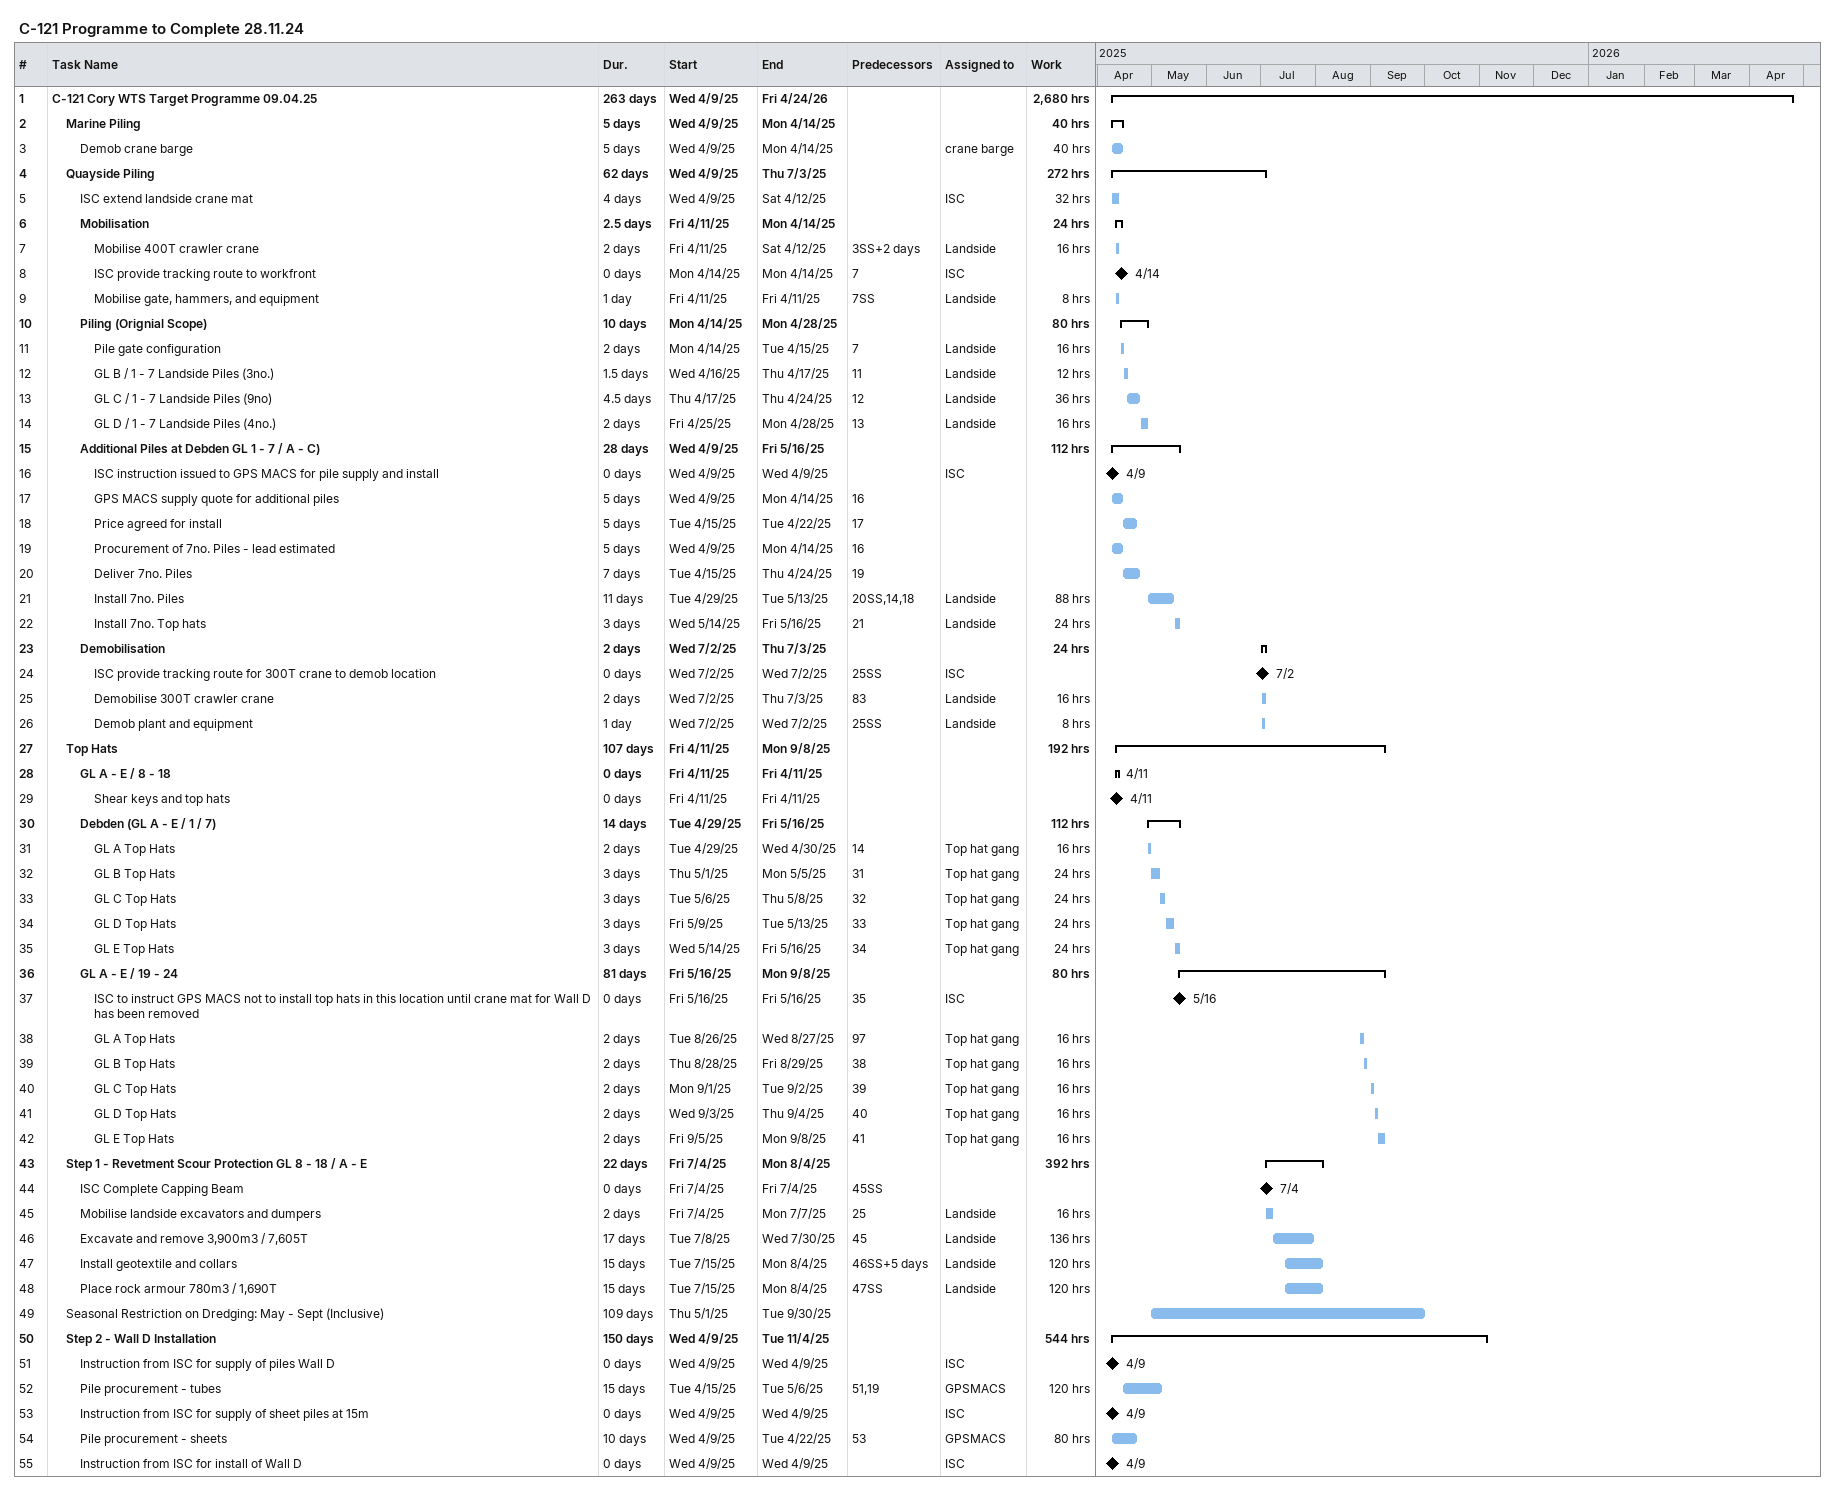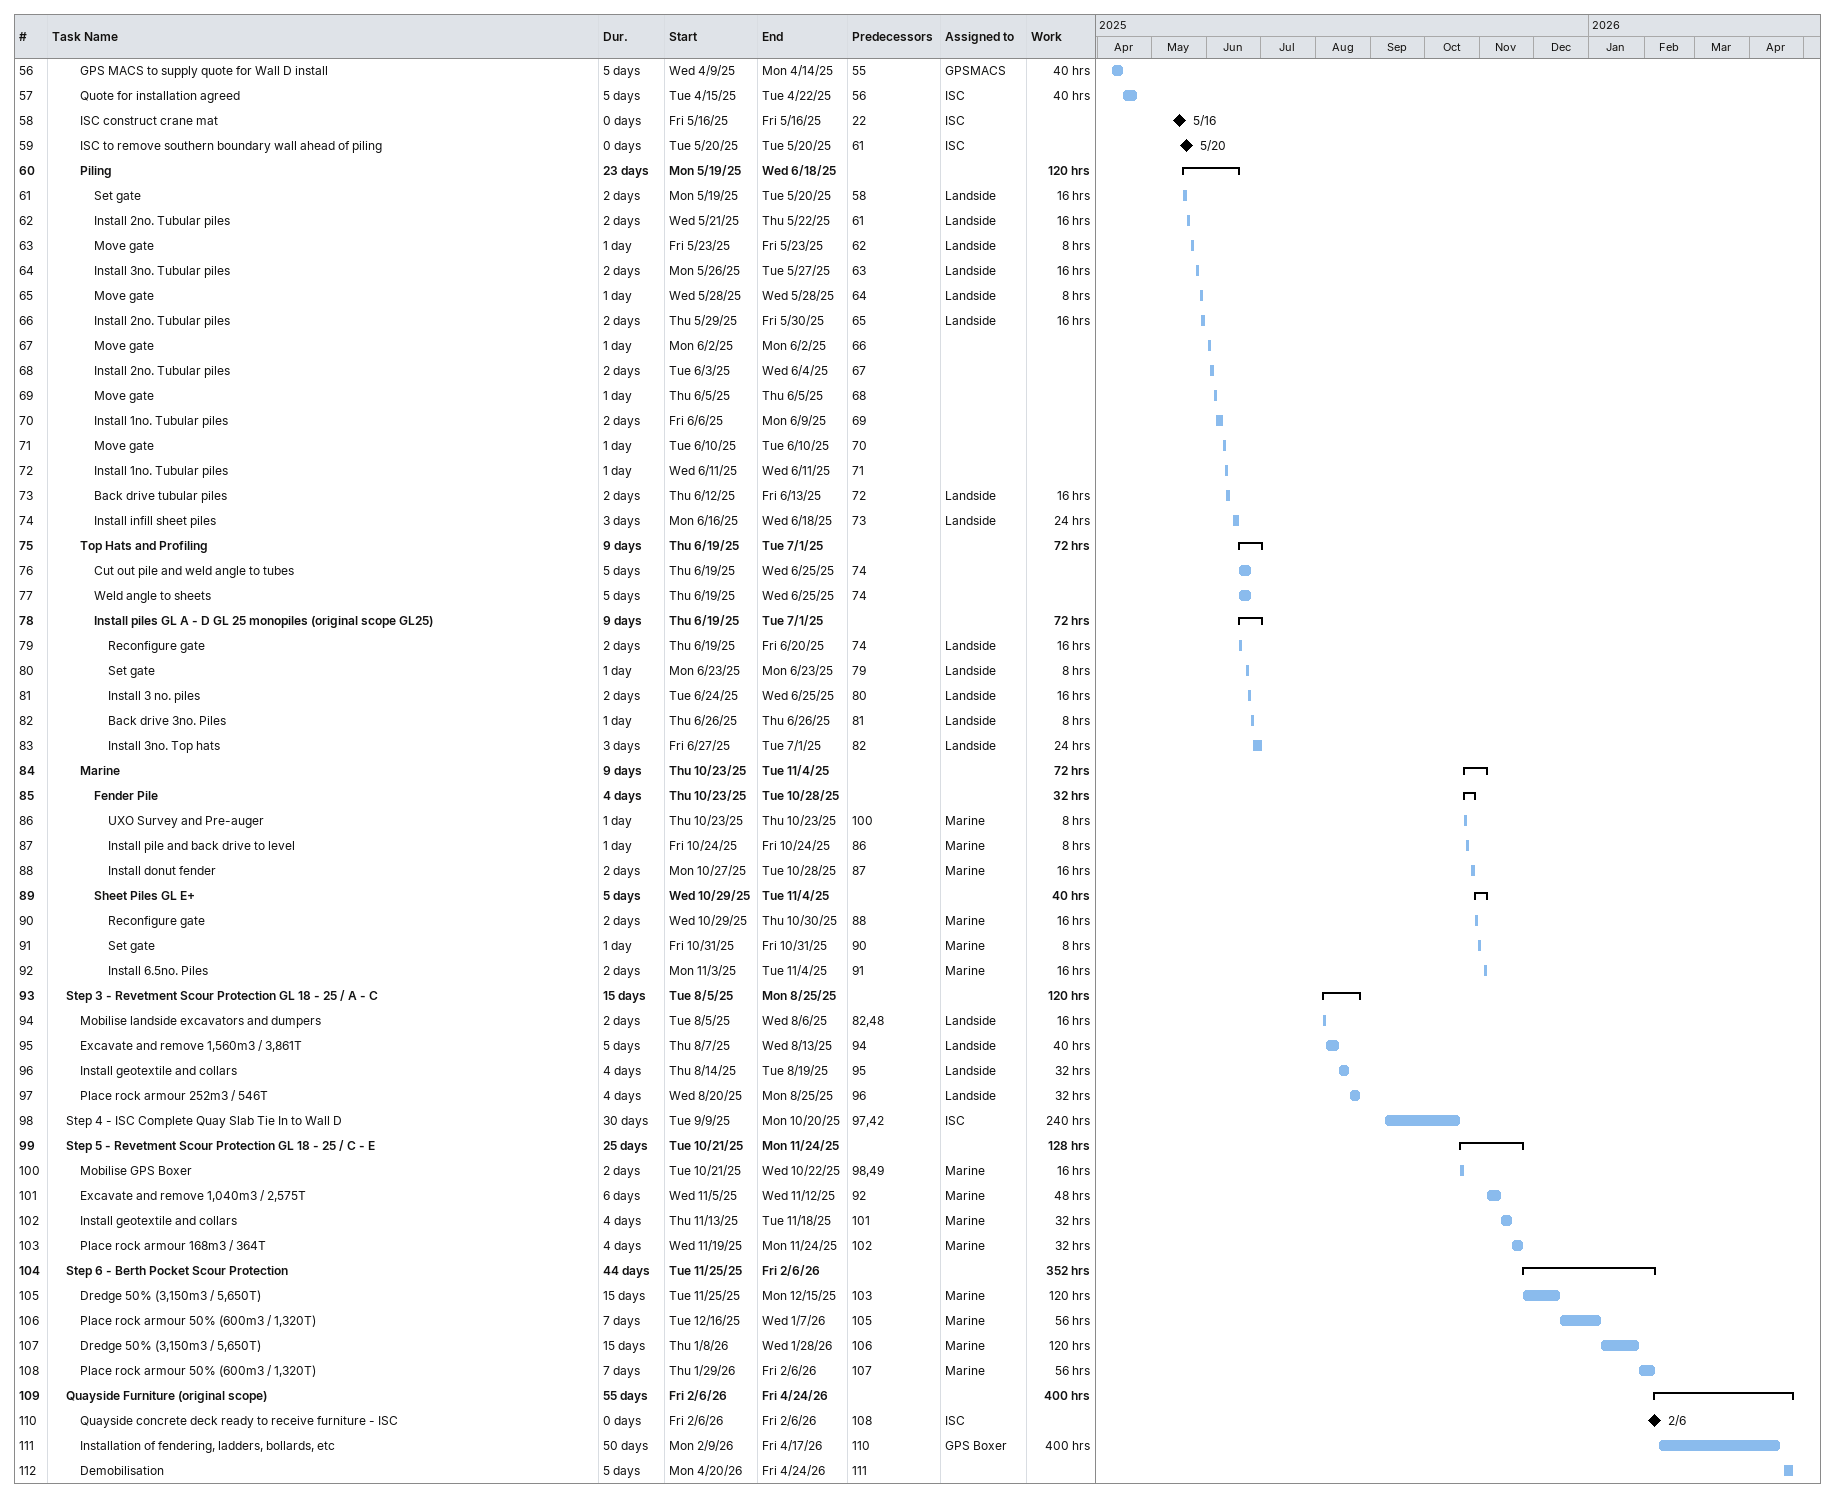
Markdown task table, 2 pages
C-121 Programme to Complete 28.11.24

| ID | Level | Task | Duration | Start | Finish | Predecessors | Resources | Work (h) |
|---|---|---|---|---|---|---|---|---|
| 1 | 1 | **C-121 Cory WTS Target Programme 09.04.25** | 263d | 2025-04-09 | 2026-04-24 |  |  | 2680 |
| 2 | 2 | **Marine Piling** | 5d | 2025-04-09 | 2025-04-14 |  |  | 40 |
| 3 | 3 | Demob crane barge | 5d | 2025-04-09 | 2025-04-14 |  | crane barge | 40 |
| 4 | 2 | **Quayside Piling** | 62d | 2025-04-09 | 2025-07-03 |  |  | 272 |
| 5 | 3 | ISC extend landside crane mat | 4d | 2025-04-09 | 2025-04-12 |  | ISC | 32 |
| 6 | 3 | **Mobilisation** | 2.5d | 2025-04-11 | 2025-04-14 |  |  | 24 |
| 7 | 4 | Mobilise 400T crawler crane | 2d | 2025-04-11 | 2025-04-12 | 3SS+2d | Landside | 16 |
| 8 | 4 | ISC provide tracking route to workfront | 0d | 2025-04-14 | 2025-04-14 | 7 | ISC |  |
| 9 | 4 | Mobilise gate, hammers, and equipment | 1d | 2025-04-11 | 2025-04-11 | 7SS | Landside | 8 |
| 10 | 3 | **Piling (Orignial Scope)** | 10d | 2025-04-14 | 2025-04-28 |  |  | 80 |
| 11 | 4 | Pile gate configuration | 2d | 2025-04-14 | 2025-04-15 | 7 | Landside | 16 |
| 12 | 4 | GL B / 1 - 7 Landside Piles (3no.) | 1.5d | 2025-04-16 | 2025-04-17 | 11 | Landside | 12 |
| 13 | 4 | GL C / 1 - 7 Landside Piles (9no) | 4.5d | 2025-04-17 | 2025-04-24 | 12 | Landside | 36 |
| 14 | 4 | GL D / 1 - 7 Landside Piles (4no.) | 2d | 2025-04-25 | 2025-04-28 | 13 | Landside | 16 |
| 15 | 3 | **Additional Piles at Debden GL 1 - 7 / A - C)** | 28d | 2025-04-09 | 2025-05-16 |  |  | 112 |
| 16 | 4 | ISC instruction issued to GPS MACS for pile supply and install | 0d | 2025-04-09 | 2025-04-09 |  | ISC |  |
| 17 | 4 | GPS MACS supply quote for additional piles | 5d | 2025-04-09 | 2025-04-14 | 16 |  |  |
| 18 | 4 | Price agreed for install | 5d | 2025-04-15 | 2025-04-22 | 17 |  |  |
| 19 | 4 | Procurement of 7no. Piles - lead estimated | 5d | 2025-04-09 | 2025-04-14 | 16 |  |  |
| 20 | 4 | Deliver 7no. Piles | 7d | 2025-04-15 | 2025-04-24 | 19 |  |  |
| 21 | 4 | Install 7no. Piles | 11d | 2025-04-29 | 2025-05-13 | 20SS, 14, 18 | Landside | 88 |
| 22 | 4 | Install 7no. Top hats | 3d | 2025-05-14 | 2025-05-16 | 21 | Landside | 24 |
| 23 | 3 | **Demobilisation** | 2d | 2025-07-02 | 2025-07-03 |  |  | 24 |
| 24 | 4 | ISC provide tracking route for 300T crane to demob location | 0d | 2025-07-02 | 2025-07-02 | 25SS | ISC |  |
| 25 | 4 | Demobilise 300T crawler crane | 2d | 2025-07-02 | 2025-07-03 | 83 | Landside | 16 |
| 26 | 4 | Demob plant and equipment | 1d | 2025-07-02 | 2025-07-02 | 25SS | Landside | 8 |
| 27 | 2 | **Top Hats** | 107d | 2025-04-11 | 2025-09-08 |  |  | 192 |
| 28 | 3 | **GL A - E / 8 - 18** | 0d | 2025-04-11 | 2025-04-11 |  |  |  |
| 29 | 4 | Shear keys and top hats | 0d | 2025-04-11 | 2025-04-11 |  |  |  |
| 30 | 3 | **Debden (GL A - E / 1 / 7)** | 14d | 2025-04-29 | 2025-05-16 |  |  | 112 |
| 31 | 4 | GL A Top Hats | 2d | 2025-04-29 | 2025-04-30 | 14 | Top hat gang | 16 |
| 32 | 4 | GL B Top Hats | 3d | 2025-05-01 | 2025-05-05 | 31 | Top hat gang | 24 |
| 33 | 4 | GL C Top Hats | 3d | 2025-05-06 | 2025-05-08 | 32 | Top hat gang | 24 |
| 34 | 4 | GL D Top Hats | 3d | 2025-05-09 | 2025-05-13 | 33 | Top hat gang | 24 |
| 35 | 4 | GL E Top Hats | 3d | 2025-05-14 | 2025-05-16 | 34 | Top hat gang | 24 |
| 36 | 3 | **GL A - E / 19 - 24** | 81d | 2025-05-16 | 2025-09-08 |  |  | 80 |
| 37 | 4 | ISC to instruct GPS MACS not to install top hats in this location until crane mat for Wall D has been removed | 0d | 2025-05-16 | 2025-05-16 | 35 | ISC |  |
| 38 | 4 | GL A Top Hats | 2d | 2025-08-26 | 2025-08-27 | 97 | Top hat gang | 16 |
| 39 | 4 | GL B Top Hats | 2d | 2025-08-28 | 2025-08-29 | 38 | Top hat gang | 16 |
| 40 | 4 | GL C Top Hats | 2d | 2025-09-01 | 2025-09-02 | 39 | Top hat gang | 16 |
| 41 | 4 | GL D Top Hats | 2d | 2025-09-03 | 2025-09-04 | 40 | Top hat gang | 16 |
| 42 | 4 | GL E Top Hats | 2d | 2025-09-05 | 2025-09-08 | 41 | Top hat gang | 16 |
| 43 | 2 | **Step 1 - Revetment Scour Protection GL 8 - 18 / A - E** | 22d | 2025-07-04 | 2025-08-04 |  |  | 392 |
| 44 | 3 | ISC Complete Capping Beam | 0d | 2025-07-04 | 2025-07-04 | 45SS |  |  |
| 45 | 3 | Mobilise landside excavators and dumpers | 2d | 2025-07-04 | 2025-07-07 | 25 | Landside | 16 |
| 46 | 3 | Excavate and remove 3,900m3 / 7,605T | 17d | 2025-07-08 | 2025-07-30 | 45 | Landside | 136 |
| 47 | 3 | Install geotextile and collars | 15d | 2025-07-15 | 2025-08-04 | 46SS+5d | Landside | 120 |
| 48 | 3 | Place rock armour 780m3 / 1,690T | 15d | 2025-07-15 | 2025-08-04 | 47SS | Landside | 120 |
| 49 | 2 | Seasonal Restriction on Dredging: May - Sept (Inclusive) | 109d | 2025-05-01 | 2025-09-30 |  |  |  |
| 50 | 2 | **Step 2 - Wall D Installation** | 150d | 2025-04-09 | 2025-11-04 |  |  | 544 |
| 51 | 3 | Instruction from ISC for supply of piles Wall D | 0d | 2025-04-09 | 2025-04-09 |  | ISC |  |
| 52 | 3 | Pile procurement - tubes | 15d | 2025-04-15 | 2025-05-06 | 51, 19 | GPSMACS | 120 |
| 53 | 3 | Instruction from ISC for supply of sheet piles at 15m | 0d | 2025-04-09 | 2025-04-09 |  | ISC |  |
| 54 | 3 | Pile procurement - sheets | 10d | 2025-04-09 | 2025-04-22 | 53 | GPSMACS | 80 |
| 55 | 3 | Instruction from ISC for install of Wall D | 0d | 2025-04-09 | 2025-04-09 |  | ISC |  |
| 56 | 3 | GPS MACS to supply quote for Wall D install | 5d | 2025-04-09 | 2025-04-14 | 55 | GPSMACS | 40 |
| 57 | 3 | Quote for installation agreed | 5d | 2025-04-15 | 2025-04-22 | 56 | ISC | 40 |
| 58 | 3 | ISC construct crane mat | 0d | 2025-05-16 | 2025-05-16 | 22 | ISC |  |
| 59 | 3 | ISC to remove southern boundary wall ahead of piling | 0d | 2025-05-20 | 2025-05-20 | 61 | ISC |  |
| 60 | 3 | **Piling** | 23d | 2025-05-19 | 2025-06-18 |  |  | 120 |
| 61 | 4 | Set gate | 2d | 2025-05-19 | 2025-05-20 | 58 | Landside | 16 |
| 62 | 4 | Install 2no. Tubular piles | 2d | 2025-05-21 | 2025-05-22 | 61 | Landside | 16 |
| 63 | 4 | Move gate | 1d | 2025-05-23 | 2025-05-23 | 62 | Landside | 8 |
| 64 | 4 | Install 3no. Tubular piles | 2d | 2025-05-26 | 2025-05-27 | 63 | Landside | 16 |
| 65 | 4 | Move gate | 1d | 2025-05-28 | 2025-05-28 | 64 | Landside | 8 |
| 66 | 4 | Install 2no. Tubular piles | 2d | 2025-05-29 | 2025-05-30 | 65 | Landside | 16 |
| 67 | 4 | Move gate | 1d | 2025-06-02 | 2025-06-02 | 66 |  |  |
| 68 | 4 | Install 2no. Tubular piles | 2d | 2025-06-03 | 2025-06-04 | 67 |  |  |
| 69 | 4 | Move gate | 1d | 2025-06-05 | 2025-06-05 | 68 |  |  |
| 70 | 4 | Install 1no. Tubular piles | 2d | 2025-06-06 | 2025-06-09 | 69 |  |  |
| 71 | 4 | Move gate | 1d | 2025-06-10 | 2025-06-10 | 70 |  |  |
| 72 | 4 | Install 1no. Tubular piles | 1d | 2025-06-11 | 2025-06-11 | 71 |  |  |
| 73 | 4 | Back drive tubular piles | 2d | 2025-06-12 | 2025-06-13 | 72 | Landside | 16 |
| 74 | 4 | Install infill sheet piles | 3d | 2025-06-16 | 2025-06-18 | 73 | Landside | 24 |
| 75 | 3 | **Top Hats and Profiling** | 9d | 2025-06-19 | 2025-07-01 |  |  | 72 |
| 76 | 4 | Cut out pile and weld angle to tubes | 5d | 2025-06-19 | 2025-06-25 | 74 |  |  |
| 77 | 4 | Weld angle to sheets | 5d | 2025-06-19 | 2025-06-25 | 74 |  |  |
| 78 | 4 | **Install piles GL A - D GL 25 monopiles (original scope GL25)** | 9d | 2025-06-19 | 2025-07-01 |  |  | 72 |
| 79 | 5 | Reconfigure gate | 2d | 2025-06-19 | 2025-06-20 | 74 | Landside | 16 |
| 80 | 5 | Set gate | 1d | 2025-06-23 | 2025-06-23 | 79 | Landside | 8 |
| 81 | 5 | Install 3 no. piles | 2d | 2025-06-24 | 2025-06-25 | 80 | Landside | 16 |
| 82 | 5 | Back drive 3no. Piles | 1d | 2025-06-26 | 2025-06-26 | 81 | Landside | 8 |
| 83 | 5 | Install 3no. Top hats | 3d | 2025-06-27 | 2025-07-01 | 82 | Landside | 24 |
| 84 | 3 | **Marine** | 9d | 2025-10-23 | 2025-11-04 |  |  | 72 |
| 85 | 4 | **Fender Pile** | 4d | 2025-10-23 | 2025-10-28 |  |  | 32 |
| 86 | 5 | UXO Survey and Pre-auger | 1d | 2025-10-23 | 2025-10-23 | 100 | Marine | 8 |
| 87 | 5 | Install pile and back drive to level | 1d | 2025-10-24 | 2025-10-24 | 86 | Marine | 8 |
| 88 | 5 | Install donut fender | 2d | 2025-10-27 | 2025-10-28 | 87 | Marine | 16 |
| 89 | 4 | **Sheet Piles GL E+** | 5d | 2025-10-29 | 2025-11-04 |  |  | 40 |
| 90 | 5 | Reconfigure gate | 2d | 2025-10-29 | 2025-10-30 | 88 | Marine | 16 |
| 91 | 5 | Set gate | 1d | 2025-10-31 | 2025-10-31 | 90 | Marine | 8 |
| 92 | 5 | Install 6.5no. Piles | 2d | 2025-11-03 | 2025-11-04 | 91 | Marine | 16 |
| 93 | 2 | **Step 3 - Revetment Scour Protection GL 18 - 25 / A - C** | 15d | 2025-08-05 | 2025-08-25 |  |  | 120 |
| 94 | 3 | Mobilise landside excavators and dumpers | 2d | 2025-08-05 | 2025-08-06 | 82, 48 | Landside | 16 |
| 95 | 3 | Excavate and remove 1,560m3 / 3,861T | 5d | 2025-08-07 | 2025-08-13 | 94 | Landside | 40 |
| 96 | 3 | Install geotextile and collars | 4d | 2025-08-14 | 2025-08-19 | 95 | Landside | 32 |
| 97 | 3 | Place rock armour 252m3 / 546T | 4d | 2025-08-20 | 2025-08-25 | 96 | Landside | 32 |
| 98 | 2 | Step 4 - ISC Complete Quay Slab Tie In to Wall D | 30d | 2025-09-09 | 2025-10-20 | 97, 42 | ISC | 240 |
| 99 | 2 | **Step 5 - Revetment Scour Protection GL 18 - 25 / C - E** | 25d | 2025-10-21 | 2025-11-24 |  |  | 128 |
| 100 | 3 | Mobilise GPS Boxer | 2d | 2025-10-21 | 2025-10-22 | 98, 49 | Marine | 16 |
| 101 | 3 | Excavate and remove 1,040m3 / 2,575T | 6d | 2025-11-05 | 2025-11-12 | 92 | Marine | 48 |
| 102 | 3 | Install geotextile and collars | 4d | 2025-11-13 | 2025-11-18 | 101 | Marine | 32 |
| 103 | 3 | Place rock armour 168m3 / 364T | 4d | 2025-11-19 | 2025-11-24 | 102 | Marine | 32 |
| 104 | 2 | **Step 6 - Berth Pocket Scour Protection** | 44d | 2025-11-25 | 2026-02-06 |  |  | 352 |
| 105 | 3 | Dredge 50% (3,150m3 / 5,650T) | 15d | 2025-11-25 | 2025-12-15 | 103 | Marine | 120 |
| 106 | 3 | Place rock armour 50% (600m3 / 1,320T) | 7d | 2025-12-16 | 2026-01-07 | 105 | Marine | 56 |
| 107 | 3 | Dredge 50% (3,150m3 / 5,650T) | 15d | 2026-01-08 | 2026-01-28 | 106 | Marine | 120 |
| 108 | 3 | Place rock armour 50% (600m3 / 1,320T) | 7d | 2026-01-29 | 2026-02-06 | 107 | Marine | 56 |
| 109 | 2 | **Quayside Furniture (original scope)** | 55d | 2026-02-06 | 2026-04-24 |  |  | 400 |
| 110 | 3 | Quayside concrete deck ready to receive furniture - ISC | 0d | 2026-02-06 | 2026-02-06 | 108 | ISC |  |
| 111 | 3 | Installation of fendering, ladders, bollards, etc | 50d | 2026-02-09 | 2026-04-17 | 110 | GPS Boxer | 400 |
| 112 | 3 | Demobilisation | 5d | 2026-04-20 | 2026-04-24 | 111 |  |  |
